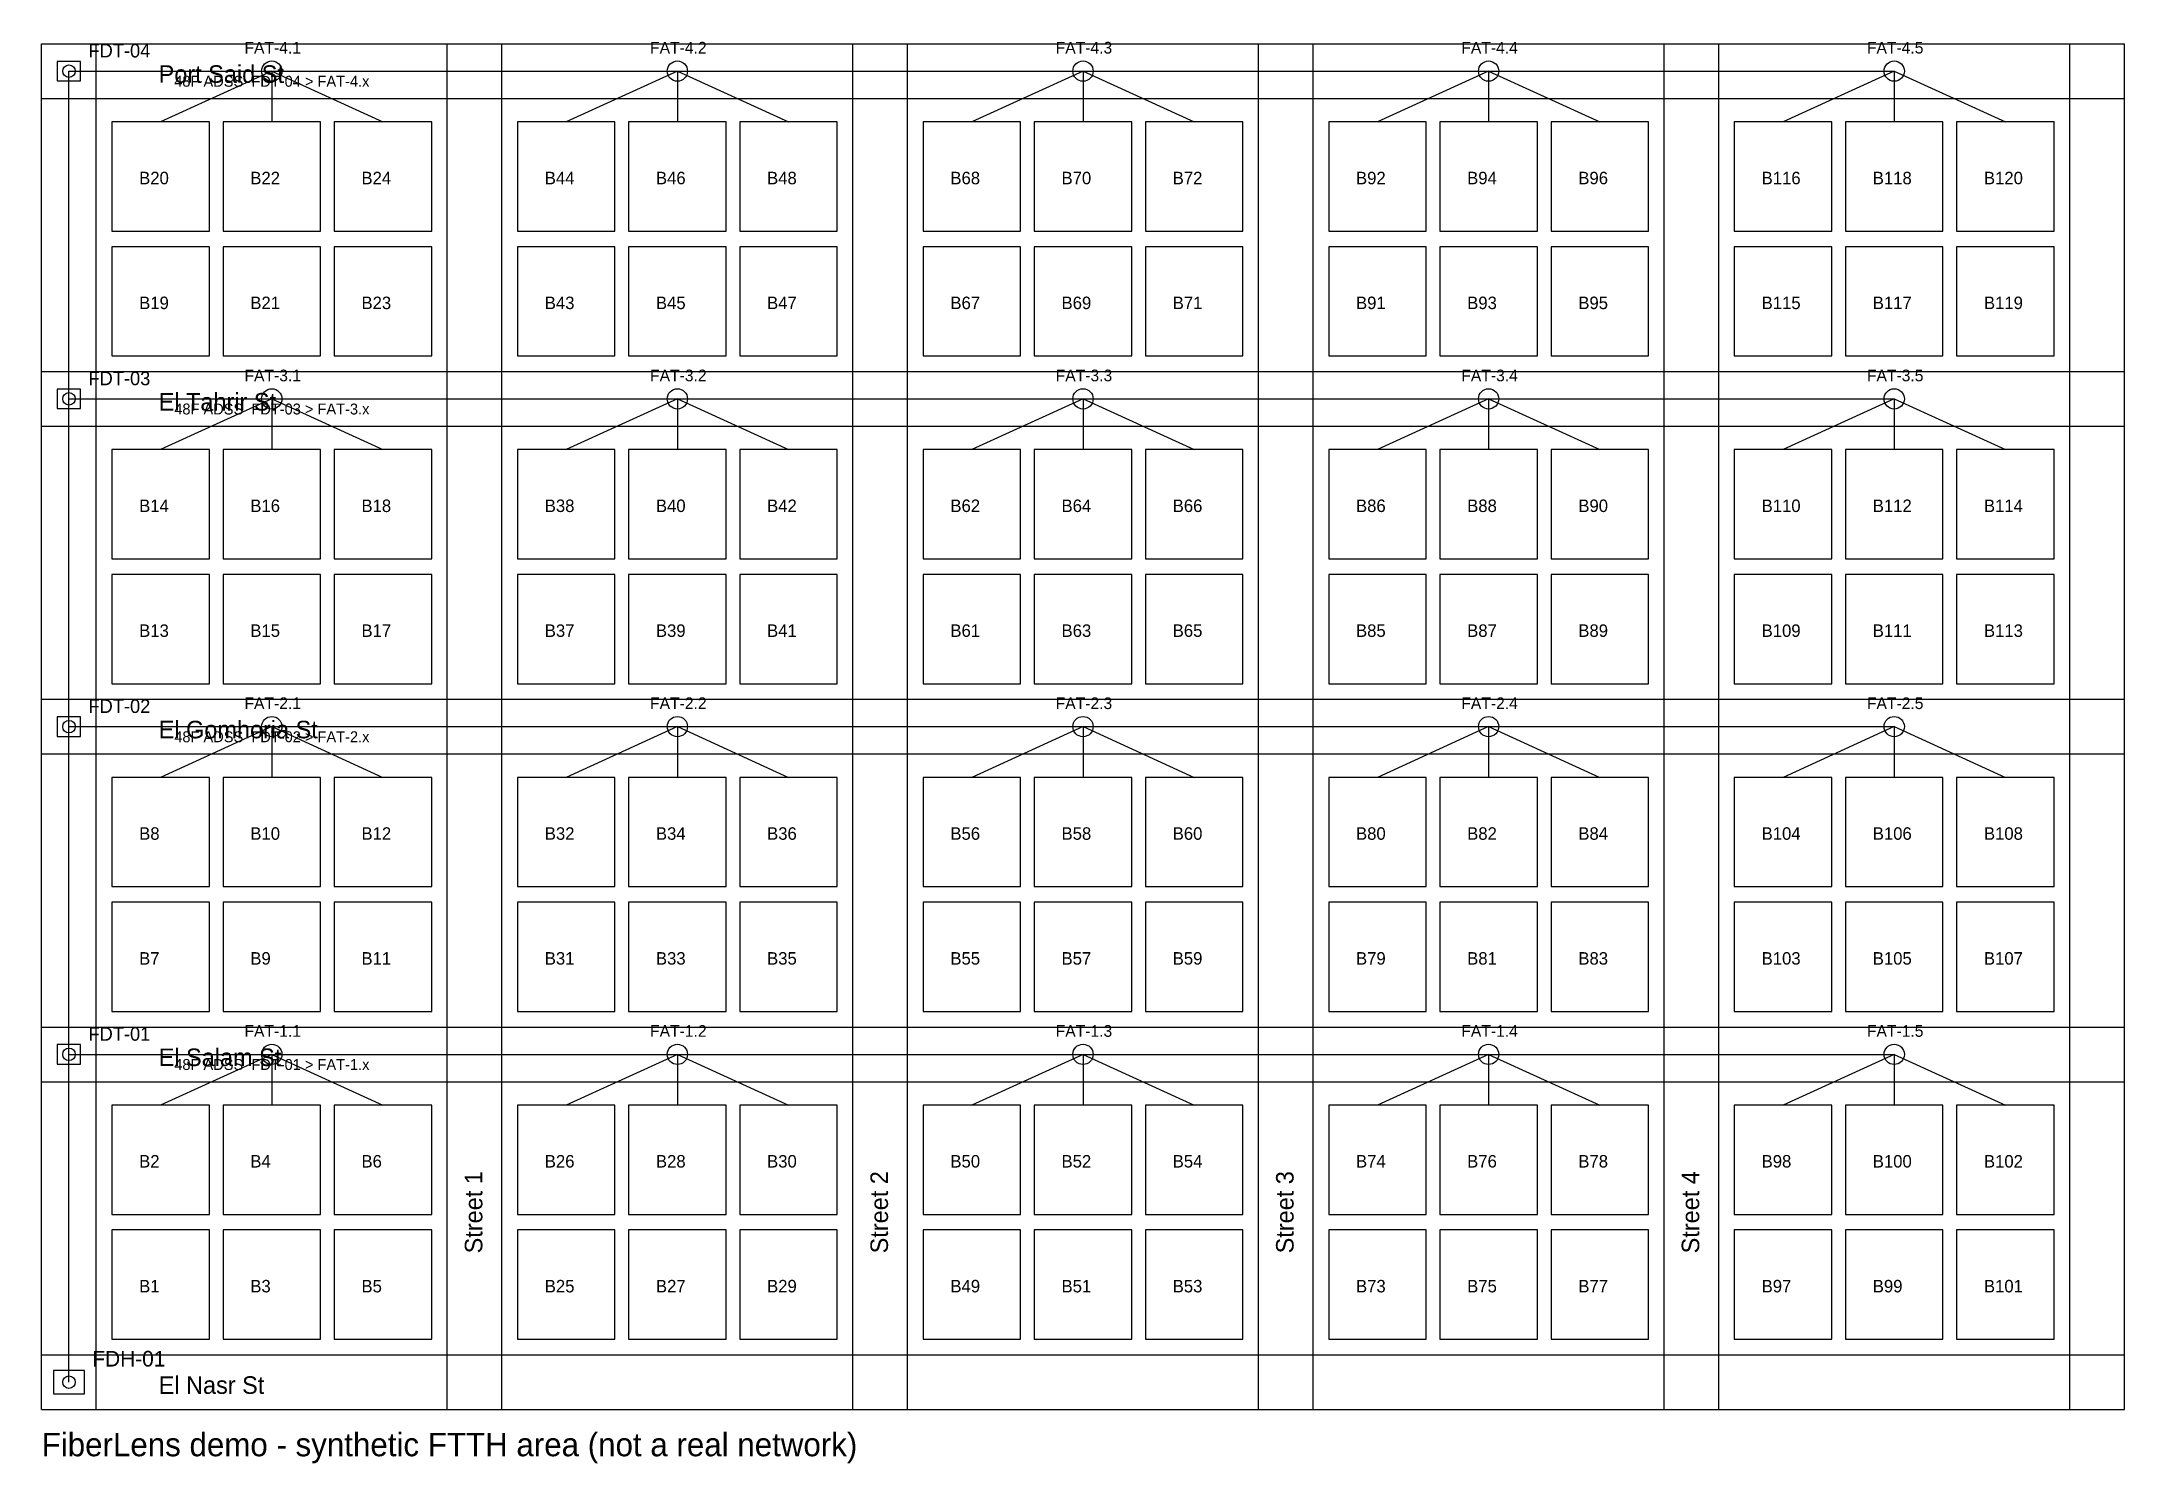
# Model space of a CAD drawing. Header units: metres. Extents: x 331200 to 331734, y 3326386 to 3326751.
import ezdxf

# ---------------------------------------------------------------- set-up
doc = ezdxf.new("R2010")
doc.units = ezdxf.units.M
for name, color, linetype in [('BUILDINGS', 252, 'CONTINUOUS'), ('DROP_CABLE', 3, 'CONTINUOUS'), ('FAT', 6, 'CONTINUOUS'), ('FDH', 2, 'CONTINUOUS'), ('FDT', 1, 'CONTINUOUS'), ('FIBER_CABLE', 4, 'CONTINUOUS'), ('MANHOLE', 30, 'CONTINUOUS'), ('STREET_NAMES', 9, 'CONTINUOUS'), ('STREETS', 8, 'CONTINUOUS'), ('TEXT', 7, 'CONTINUOUS')]:
    doc.layers.add(name, color=color, linetype=linetype)

msp = doc.modelspace()

# ---------------------------------------------------------------- linework, layer by layer
at = {"layer": 'BUILDINGS'}
for p, q in [((331243, 3326730), (331218, 3326730)), ((331218, 3326730), (331218, 3326702)), ((331243, 3326702), (331243, 3326730)), ((331271.5, 3326730), (331246.5, 3326730)), ((331246.5, 3326730), (331246.5, 3326702)), ((331271.5, 3326702), (331271.5, 3326730)), ((331300, 3326730), (331275, 3326730)), ((331275, 3326730), (331275, 3326702)), ((331300, 3326702), (331300, 3326730)), ((331347, 3326730), (331322, 3326730)), ((331322, 3326730), (331322, 3326702)), ((331347, 3326702), (331347, 3326730)), ((331375.5, 3326730), (331350.5, 3326730)), ((331350.5, 3326730), (331350.5, 3326702)), ((331375.5, 3326702), (331375.5, 3326730)), ((331404, 3326730), (331379, 3326730)), ((331379, 3326730), (331379, 3326702)), ((331404, 3326702), (331404, 3326730)), ((331451, 3326730), (331426, 3326730)), ((331426, 3326730), (331426, 3326702)), ((331451, 3326702), (331451, 3326730)), ((331479.5, 3326730), (331454.5, 3326730)), ((331454.5, 3326730), (331454.5, 3326702)), ((331479.5, 3326702), (331479.5, 3326730)), ((331508, 3326730), (331483, 3326730)), ((331483, 3326730), (331483, 3326702)), ((331508, 3326702), (331508, 3326730)), ((331555, 3326730), (331530, 3326730)), ((331530, 3326730), (331530, 3326702)), ((331555, 3326702), (331555, 3326730)), ((331583.5, 3326730), (331558.5, 3326730)), ((331558.5, 3326730), (331558.5, 3326702)), ((331583.5, 3326702), (331583.5, 3326730)), ((331612, 3326730), (331587, 3326730)), ((331587, 3326730), (331587, 3326702)), ((331612, 3326702), (331612, 3326730)), ((331659, 3326730), (331634, 3326730)), ((331634, 3326730), (331634, 3326702)), ((331659, 3326702), (331659, 3326730)), ((331687.5, 3326730), (331662.5, 3326730)), ((331662.5, 3326730), (331662.5, 3326702)), ((331687.5, 3326702), (331687.5, 3326730)), ((331716, 3326730), (331691, 3326730)), ((331691, 3326730), (331691, 3326702)), ((331716, 3326702), (331716, 3326730)), ((331218, 3326702), (331243, 3326702)), ((331243, 3326698), (331218, 3326698)), ((331218, 3326698), (331218, 3326670)), ((331243, 3326670), (331243, 3326698)), ((331246.5, 3326702), (331271.5, 3326702)), ((331271.5, 3326698), (331246.5, 3326698)), ((331246.5, 3326698), (331246.5, 3326670)), ((331271.5, 3326670), (331271.5, 3326698)), ((331275, 3326702), (331300, 3326702)), ((331300, 3326698), (331275, 3326698)), ((331275, 3326698), (331275, 3326670)), ((331300, 3326670), (331300, 3326698)), ((331322, 3326702), (331347, 3326702)), ((331347, 3326698), (331322, 3326698)), ((331322, 3326698), (331322, 3326670)), ((331347, 3326670), (331347, 3326698)), ((331350.5, 3326702), (331375.5, 3326702)), ((331375.5, 3326698), (331350.5, 3326698)), ((331350.5, 3326698), (331350.5, 3326670)), ((331375.5, 3326670), (331375.5, 3326698)), ((331379, 3326702), (331404, 3326702)), ((331404, 3326698), (331379, 3326698)), ((331379, 3326698), (331379, 3326670)), ((331404, 3326670), (331404, 3326698)), ((331426, 3326702), (331451, 3326702)), ((331451, 3326698), (331426, 3326698)), ((331426, 3326698), (331426, 3326670)), ((331451, 3326670), (331451, 3326698)), ((331454.5, 3326702), (331479.5, 3326702)), ((331479.5, 3326698), (331454.5, 3326698)), ((331454.5, 3326698), (331454.5, 3326670)), ((331479.5, 3326670), (331479.5, 3326698)), ((331483, 3326702), (331508, 3326702)), ((331508, 3326698), (331483, 3326698)), ((331483, 3326698), (331483, 3326670)), ((331508, 3326670), (331508, 3326698)), ((331530, 3326702), (331555, 3326702)), ((331555, 3326698), (331530, 3326698)), ((331530, 3326698), (331530, 3326670)), ((331555, 3326670), (331555, 3326698)), ((331558.5, 3326702), (331583.5, 3326702)), ((331583.5, 3326698), (331558.5, 3326698)), ((331558.5, 3326698), (331558.5, 3326670)), ((331583.5, 3326670), (331583.5, 3326698)), ((331587, 3326702), (331612, 3326702)), ((331612, 3326698), (331587, 3326698)), ((331587, 3326698), (331587, 3326670)), ((331612, 3326670), (331612, 3326698)), ((331634, 3326702), (331659, 3326702)), ((331659, 3326698), (331634, 3326698)), ((331634, 3326698), (331634, 3326670)), ((331659, 3326670), (331659, 3326698)), ((331662.5, 3326702), (331687.5, 3326702)), ((331687.5, 3326698), (331662.5, 3326698)), ((331662.5, 3326698), (331662.5, 3326670)), ((331687.5, 3326670), (331687.5, 3326698)), ((331691, 3326702), (331716, 3326702)), ((331716, 3326698), (331691, 3326698)), ((331691, 3326698), (331691, 3326670)), ((331716, 3326670), (331716, 3326698)), ((331218, 3326670), (331243, 3326670)), ((331246.5, 3326670), (331271.5, 3326670)), ((331275, 3326670), (331300, 3326670)), ((331322, 3326670), (331347, 3326670)), ((331350.5, 3326670), (331375.5, 3326670)), ((331379, 3326670), (331404, 3326670)), ((331426, 3326670), (331451, 3326670)), ((331454.5, 3326670), (331479.5, 3326670)), ((331483, 3326670), (331508, 3326670)), ((331530, 3326670), (331555, 3326670)), ((331558.5, 3326670), (331583.5, 3326670)), ((331587, 3326670), (331612, 3326670)), ((331634, 3326670), (331659, 3326670)), ((331662.5, 3326670), (331687.5, 3326670)), ((331691, 3326670), (331716, 3326670)), ((331243, 3326646), (331218, 3326646)), ((331218, 3326646), (331218, 3326618)), ((331243, 3326618), (331243, 3326646)), ((331271.5, 3326646), (331246.5, 3326646)), ((331246.5, 3326646), (331246.5, 3326618)), ((331271.5, 3326618), (331271.5, 3326646)), ((331300, 3326646), (331275, 3326646)), ((331275, 3326646), (331275, 3326618)), ((331300, 3326618), (331300, 3326646)), ((331347, 3326646), (331322, 3326646)), ((331322, 3326646), (331322, 3326618)), ((331347, 3326618), (331347, 3326646)), ((331375.5, 3326646), (331350.5, 3326646)), ((331350.5, 3326646), (331350.5, 3326618)), ((331375.5, 3326618), (331375.5, 3326646)), ((331404, 3326646), (331379, 3326646)), ((331379, 3326646), (331379, 3326618)), ((331404, 3326618), (331404, 3326646)), ((331451, 3326646), (331426, 3326646)), ((331426, 3326646), (331426, 3326618)), ((331451, 3326618), (331451, 3326646)), ((331479.5, 3326646), (331454.5, 3326646)), ((331454.5, 3326646), (331454.5, 3326618)), ((331479.5, 3326618), (331479.5, 3326646)), ((331508, 3326646), (331483, 3326646)), ((331483, 3326646), (331483, 3326618)), ((331508, 3326618), (331508, 3326646)), ((331555, 3326646), (331530, 3326646)), ((331530, 3326646), (331530, 3326618)), ((331555, 3326618), (331555, 3326646)), ((331583.5, 3326646), (331558.5, 3326646)), ((331558.5, 3326646), (331558.5, 3326618)), ((331583.5, 3326618), (331583.5, 3326646)), ((331612, 3326646), (331587, 3326646)), ((331587, 3326646), (331587, 3326618)), ((331612, 3326618), (331612, 3326646)), ((331659, 3326646), (331634, 3326646)), ((331634, 3326646), (331634, 3326618)), ((331659, 3326618), (331659, 3326646)), ((331687.5, 3326646), (331662.5, 3326646)), ((331662.5, 3326646), (331662.5, 3326618)), ((331687.5, 3326618), (331687.5, 3326646)), ((331716, 3326646), (331691, 3326646)), ((331691, 3326646), (331691, 3326618)), ((331716, 3326618), (331716, 3326646)), ((331218, 3326618), (331243, 3326618)), ((331246.5, 3326618), (331271.5, 3326618)), ((331275, 3326618), (331300, 3326618)), ((331322, 3326618), (331347, 3326618)), ((331350.5, 3326618), (331375.5, 3326618)), ((331379, 3326618), (331404, 3326618)), ((331426, 3326618), (331451, 3326618)), ((331454.5, 3326618), (331479.5, 3326618)), ((331483, 3326618), (331508, 3326618)), ((331530, 3326618), (331555, 3326618)), ((331558.5, 3326618), (331583.5, 3326618)), ((331587, 3326618), (331612, 3326618)), ((331634, 3326618), (331659, 3326618)), ((331662.5, 3326618), (331687.5, 3326618)), ((331691, 3326618), (331716, 3326618)), ((331243, 3326614), (331218, 3326614)), ((331218, 3326614), (331218, 3326586)), ((331243, 3326586), (331243, 3326614)), ((331271.5, 3326614), (331246.5, 3326614)), ((331246.5, 3326614), (331246.5, 3326586)), ((331271.5, 3326586), (331271.5, 3326614)), ((331300, 3326614), (331275, 3326614)), ((331275, 3326614), (331275, 3326586)), ((331300, 3326586), (331300, 3326614)), ((331347, 3326614), (331322, 3326614)), ((331322, 3326614), (331322, 3326586)), ((331347, 3326586), (331347, 3326614)), ((331375.5, 3326614), (331350.5, 3326614)), ((331350.5, 3326614), (331350.5, 3326586)), ((331375.5, 3326586), (331375.5, 3326614)), ((331404, 3326614), (331379, 3326614)), ((331379, 3326614), (331379, 3326586)), ((331404, 3326586), (331404, 3326614)), ((331451, 3326614), (331426, 3326614)), ((331426, 3326614), (331426, 3326586)), ((331451, 3326586), (331451, 3326614)), ((331479.5, 3326614), (331454.5, 3326614)), ((331454.5, 3326614), (331454.5, 3326586)), ((331479.5, 3326586), (331479.5, 3326614)), ((331508, 3326614), (331483, 3326614)), ((331483, 3326614), (331483, 3326586)), ((331508, 3326586), (331508, 3326614)), ((331555, 3326614), (331530, 3326614)), ((331530, 3326614), (331530, 3326586)), ((331555, 3326586), (331555, 3326614)), ((331583.5, 3326614), (331558.5, 3326614)), ((331558.5, 3326614), (331558.5, 3326586)), ((331583.5, 3326586), (331583.5, 3326614)), ((331612, 3326614), (331587, 3326614)), ((331587, 3326614), (331587, 3326586)), ((331612, 3326586), (331612, 3326614)), ((331659, 3326614), (331634, 3326614)), ((331634, 3326614), (331634, 3326586)), ((331659, 3326586), (331659, 3326614)), ((331687.5, 3326614), (331662.5, 3326614)), ((331662.5, 3326614), (331662.5, 3326586)), ((331687.5, 3326586), (331687.5, 3326614)), ((331716, 3326614), (331691, 3326614)), ((331691, 3326614), (331691, 3326586)), ((331716, 3326586), (331716, 3326614)), ((331218, 3326586), (331243, 3326586)), ((331246.5, 3326586), (331271.5, 3326586)), ((331275, 3326586), (331300, 3326586)), ((331322, 3326586), (331347, 3326586)), ((331350.5, 3326586), (331375.5, 3326586)), ((331379, 3326586), (331404, 3326586)), ((331426, 3326586), (331451, 3326586)), ((331454.5, 3326586), (331479.5, 3326586)), ((331483, 3326586), (331508, 3326586)), ((331530, 3326586), (331555, 3326586)), ((331558.5, 3326586), (331583.5, 3326586)), ((331587, 3326586), (331612, 3326586)), ((331634, 3326586), (331659, 3326586)), ((331662.5, 3326586), (331687.5, 3326586)), ((331691, 3326586), (331716, 3326586)), ((331243, 3326562), (331218, 3326562)), ((331218, 3326562), (331218, 3326534)), ((331243, 3326534), (331243, 3326562)), ((331271.5, 3326562), (331246.5, 3326562)), ((331246.5, 3326562), (331246.5, 3326534)), ((331271.5, 3326534), (331271.5, 3326562)), ((331300, 3326562), (331275, 3326562)), ((331275, 3326562), (331275, 3326534)), ((331300, 3326534), (331300, 3326562)), ((331347, 3326562), (331322, 3326562)), ((331322, 3326562), (331322, 3326534)), ((331347, 3326534), (331347, 3326562)), ((331375.5, 3326562), (331350.5, 3326562)), ((331350.5, 3326562), (331350.5, 3326534)), ((331375.5, 3326534), (331375.5, 3326562)), ((331404, 3326562), (331379, 3326562)), ((331379, 3326562), (331379, 3326534)), ((331404, 3326534), (331404, 3326562)), ((331451, 3326562), (331426, 3326562)), ((331426, 3326562), (331426, 3326534)), ((331451, 3326534), (331451, 3326562)), ((331479.5, 3326562), (331454.5, 3326562)), ((331454.5, 3326562), (331454.5, 3326534)), ((331479.5, 3326534), (331479.5, 3326562)), ((331508, 3326562), (331483, 3326562)), ((331483, 3326562), (331483, 3326534)), ((331508, 3326534), (331508, 3326562)), ((331555, 3326562), (331530, 3326562)), ((331530, 3326562), (331530, 3326534)), ((331555, 3326534), (331555, 3326562)), ((331583.5, 3326562), (331558.5, 3326562)), ((331558.5, 3326562), (331558.5, 3326534)), ((331583.5, 3326534), (331583.5, 3326562)), ((331612, 3326562), (331587, 3326562)), ((331587, 3326562), (331587, 3326534)), ((331612, 3326534), (331612, 3326562)), ((331659, 3326562), (331634, 3326562)), ((331634, 3326562), (331634, 3326534)), ((331659, 3326534), (331659, 3326562)), ((331687.5, 3326562), (331662.5, 3326562)), ((331662.5, 3326562), (331662.5, 3326534)), ((331687.5, 3326534), (331687.5, 3326562)), ((331716, 3326562), (331691, 3326562)), ((331691, 3326562), (331691, 3326534)), ((331716, 3326534), (331716, 3326562)), ((331218, 3326534), (331243, 3326534)), ((331246.5, 3326534), (331271.5, 3326534)), ((331275, 3326534), (331300, 3326534)), ((331322, 3326534), (331347, 3326534)), ((331350.5, 3326534), (331375.5, 3326534)), ((331379, 3326534), (331404, 3326534)), ((331426, 3326534), (331451, 3326534)), ((331454.5, 3326534), (331479.5, 3326534)), ((331483, 3326534), (331508, 3326534)), ((331530, 3326534), (331555, 3326534)), ((331558.5, 3326534), (331583.5, 3326534)), ((331587, 3326534), (331612, 3326534)), ((331634, 3326534), (331659, 3326534)), ((331662.5, 3326534), (331687.5, 3326534)), ((331691, 3326534), (331716, 3326534)), ((331243, 3326530), (331218, 3326530)), ((331218, 3326530), (331218, 3326502)), ((331243, 3326502), (331243, 3326530)), ((331271.5, 3326530), (331246.5, 3326530)), ((331246.5, 3326530), (331246.5, 3326502)), ((331271.5, 3326502), (331271.5, 3326530)), ((331300, 3326530), (331275, 3326530)), ((331275, 3326530), (331275, 3326502)), ((331300, 3326502), (331300, 3326530)), ((331347, 3326530), (331322, 3326530)), ((331322, 3326530), (331322, 3326502)), ((331347, 3326502), (331347, 3326530)), ((331375.5, 3326530), (331350.5, 3326530)), ((331350.5, 3326530), (331350.5, 3326502)), ((331375.5, 3326502), (331375.5, 3326530)), ((331404, 3326530), (331379, 3326530)), ((331379, 3326530), (331379, 3326502)), ((331404, 3326502), (331404, 3326530)), ((331451, 3326530), (331426, 3326530)), ((331426, 3326530), (331426, 3326502)), ((331451, 3326502), (331451, 3326530)), ((331479.5, 3326530), (331454.5, 3326530)), ((331454.5, 3326530), (331454.5, 3326502)), ((331479.5, 3326502), (331479.5, 3326530)), ((331508, 3326530), (331483, 3326530)), ((331483, 3326530), (331483, 3326502)), ((331508, 3326502), (331508, 3326530)), ((331555, 3326530), (331530, 3326530)), ((331530, 3326530), (331530, 3326502)), ((331555, 3326502), (331555, 3326530)), ((331583.5, 3326530), (331558.5, 3326530)), ((331558.5, 3326530), (331558.5, 3326502)), ((331583.5, 3326502), (331583.5, 3326530)), ((331612, 3326530), (331587, 3326530)), ((331587, 3326530), (331587, 3326502)), ((331612, 3326502), (331612, 3326530)), ((331659, 3326530), (331634, 3326530)), ((331634, 3326530), (331634, 3326502)), ((331659, 3326502), (331659, 3326530)), ((331687.5, 3326530), (331662.5, 3326530)), ((331662.5, 3326530), (331662.5, 3326502)), ((331687.5, 3326502), (331687.5, 3326530)), ((331716, 3326530), (331691, 3326530)), ((331691, 3326530), (331691, 3326502)), ((331716, 3326502), (331716, 3326530)), ((331218, 3326502), (331243, 3326502)), ((331246.5, 3326502), (331271.5, 3326502)), ((331275, 3326502), (331300, 3326502)), ((331322, 3326502), (331347, 3326502)), ((331350.5, 3326502), (331375.5, 3326502)), ((331379, 3326502), (331404, 3326502)), ((331426, 3326502), (331451, 3326502)), ((331454.5, 3326502), (331479.5, 3326502)), ((331483, 3326502), (331508, 3326502)), ((331530, 3326502), (331555, 3326502)), ((331558.5, 3326502), (331583.5, 3326502)), ((331587, 3326502), (331612, 3326502)), ((331634, 3326502), (331659, 3326502)), ((331662.5, 3326502), (331687.5, 3326502)), ((331691, 3326502), (331716, 3326502)), ((331243, 3326478), (331218, 3326478)), ((331218, 3326478), (331218, 3326450)), ((331243, 3326450), (331243, 3326478)), ((331271.5, 3326478), (331246.5, 3326478)), ((331246.5, 3326478), (331246.5, 3326450)), ((331271.5, 3326450), (331271.5, 3326478)), ((331300, 3326478), (331275, 3326478)), ((331275, 3326478), (331275, 3326450)), ((331300, 3326450), (331300, 3326478)), ((331347, 3326478), (331322, 3326478)), ((331322, 3326478), (331322, 3326450)), ((331347, 3326450), (331347, 3326478)), ((331375.5, 3326478), (331350.5, 3326478)), ((331350.5, 3326478), (331350.5, 3326450)), ((331375.5, 3326450), (331375.5, 3326478)), ((331404, 3326478), (331379, 3326478)), ((331379, 3326478), (331379, 3326450)), ((331404, 3326450), (331404, 3326478)), ((331451, 3326478), (331426, 3326478)), ((331426, 3326478), (331426, 3326450)), ((331451, 3326450), (331451, 3326478)), ((331479.5, 3326478), (331454.5, 3326478)), ((331454.5, 3326478), (331454.5, 3326450)), ((331479.5, 3326450), (331479.5, 3326478)), ((331508, 3326478), (331483, 3326478)), ((331483, 3326478), (331483, 3326450)), ((331508, 3326450), (331508, 3326478)), ((331555, 3326478), (331530, 3326478)), ((331530, 3326478), (331530, 3326450)), ((331555, 3326450), (331555, 3326478)), ((331583.5, 3326478), (331558.5, 3326478)), ((331558.5, 3326478), (331558.5, 3326450)), ((331583.5, 3326450), (331583.5, 3326478)), ((331612, 3326478), (331587, 3326478)), ((331587, 3326478), (331587, 3326450)), ((331612, 3326450), (331612, 3326478)), ((331659, 3326478), (331634, 3326478)), ((331634, 3326478), (331634, 3326450)), ((331659, 3326450), (331659, 3326478)), ((331687.5, 3326478), (331662.5, 3326478)), ((331662.5, 3326478), (331662.5, 3326450)), ((331687.5, 3326450), (331687.5, 3326478)), ((331716, 3326478), (331691, 3326478)), ((331691, 3326478), (331691, 3326450)), ((331716, 3326450), (331716, 3326478)), ((331218, 3326450), (331243, 3326450)), ((331246.5, 3326450), (331271.5, 3326450)), ((331275, 3326450), (331300, 3326450)), ((331322, 3326450), (331347, 3326450)), ((331350.5, 3326450), (331375.5, 3326450)), ((331379, 3326450), (331404, 3326450)), ((331426, 3326450), (331451, 3326450)), ((331454.5, 3326450), (331479.5, 3326450)), ((331483, 3326450), (331508, 3326450)), ((331530, 3326450), (331555, 3326450)), ((331558.5, 3326450), (331583.5, 3326450)), ((331587, 3326450), (331612, 3326450)), ((331634, 3326450), (331659, 3326450)), ((331662.5, 3326450), (331687.5, 3326450)), ((331691, 3326450), (331716, 3326450)), ((331243, 3326446), (331218, 3326446)), ((331218, 3326446), (331218, 3326418)), ((331243, 3326418), (331243, 3326446)), ((331271.5, 3326446), (331246.5, 3326446)), ((331246.5, 3326446), (331246.5, 3326418)), ((331271.5, 3326418), (331271.5, 3326446)), ((331300, 3326446), (331275, 3326446)), ((331275, 3326446), (331275, 3326418)), ((331300, 3326418), (331300, 3326446)), ((331347, 3326446), (331322, 3326446)), ((331322, 3326446), (331322, 3326418)), ((331347, 3326418), (331347, 3326446)), ((331375.5, 3326446), (331350.5, 3326446)), ((331350.5, 3326446), (331350.5, 3326418)), ((331375.5, 3326418), (331375.5, 3326446)), ((331404, 3326446), (331379, 3326446)), ((331379, 3326446), (331379, 3326418)), ((331404, 3326418), (331404, 3326446)), ((331451, 3326446), (331426, 3326446)), ((331426, 3326446), (331426, 3326418)), ((331451, 3326418), (331451, 3326446)), ((331479.5, 3326446), (331454.5, 3326446)), ((331454.5, 3326446), (331454.5, 3326418)), ((331479.5, 3326418), (331479.5, 3326446)), ((331508, 3326446), (331483, 3326446)), ((331483, 3326446), (331483, 3326418)), ((331508, 3326418), (331508, 3326446)), ((331555, 3326446), (331530, 3326446)), ((331530, 3326446), (331530, 3326418)), ((331555, 3326418), (331555, 3326446)), ((331583.5, 3326446), (331558.5, 3326446)), ((331558.5, 3326446), (331558.5, 3326418)), ((331583.5, 3326418), (331583.5, 3326446)), ((331612, 3326446), (331587, 3326446)), ((331587, 3326446), (331587, 3326418)), ((331612, 3326418), (331612, 3326446)), ((331659, 3326446), (331634, 3326446)), ((331634, 3326446), (331634, 3326418)), ((331659, 3326418), (331659, 3326446)), ((331687.5, 3326446), (331662.5, 3326446)), ((331662.5, 3326446), (331662.5, 3326418)), ((331687.5, 3326418), (331687.5, 3326446)), ((331716, 3326446), (331691, 3326446)), ((331691, 3326446), (331691, 3326418)), ((331716, 3326418), (331716, 3326446)), ((331218, 3326418), (331243, 3326418)), ((331246.5, 3326418), (331271.5, 3326418)), ((331275, 3326418), (331300, 3326418)), ((331322, 3326418), (331347, 3326418)), ((331350.5, 3326418), (331375.5, 3326418)), ((331379, 3326418), (331404, 3326418)), ((331426, 3326418), (331451, 3326418)), ((331454.5, 3326418), (331479.5, 3326418)), ((331483, 3326418), (331508, 3326418)), ((331530, 3326418), (331555, 3326418)), ((331558.5, 3326418), (331583.5, 3326418)), ((331587, 3326418), (331612, 3326418)), ((331634, 3326418), (331659, 3326418)), ((331662.5, 3326418), (331687.5, 3326418)), ((331691, 3326418), (331716, 3326418))]:
    msp.add_line(p, q, dxfattribs=at)
at = {"layer": 'DROP_CABLE'}
for p, q in [((331259, 3326743), (331230.5, 3326730)), ((331259, 3326743), (331259, 3326730)), ((331259, 3326743), (331287.5, 3326730)), ((331363, 3326743), (331334.5, 3326730)), ((331363, 3326743), (331363, 3326730)), ((331363, 3326743), (331391.5, 3326730)), ((331467, 3326743), (331438.5, 3326730)), ((331467, 3326743), (331467, 3326730)), ((331467, 3326743), (331495.5, 3326730)), ((331571, 3326743), (331542.5, 3326730)), ((331571, 3326743), (331571, 3326730)), ((331571, 3326743), (331599.5, 3326730)), ((331675, 3326743), (331646.5, 3326730)), ((331675, 3326743), (331675, 3326730)), ((331675, 3326743), (331703.5, 3326730)), ((331259, 3326659), (331230.5, 3326646)), ((331259, 3326659), (331259, 3326646)), ((331259, 3326659), (331287.5, 3326646)), ((331363, 3326659), (331334.5, 3326646)), ((331363, 3326659), (331363, 3326646)), ((331363, 3326659), (331391.5, 3326646)), ((331467, 3326659), (331438.5, 3326646)), ((331467, 3326659), (331467, 3326646)), ((331467, 3326659), (331495.5, 3326646)), ((331571, 3326659), (331542.5, 3326646)), ((331571, 3326659), (331571, 3326646)), ((331571, 3326659), (331599.5, 3326646)), ((331675, 3326659), (331646.5, 3326646)), ((331675, 3326659), (331675, 3326646)), ((331675, 3326659), (331703.5, 3326646)), ((331259, 3326575), (331230.5, 3326562)), ((331259, 3326575), (331259, 3326562)), ((331259, 3326575), (331287.5, 3326562)), ((331363, 3326575), (331334.5, 3326562)), ((331363, 3326575), (331363, 3326562)), ((331363, 3326575), (331391.5, 3326562)), ((331467, 3326575), (331438.5, 3326562)), ((331467, 3326575), (331467, 3326562)), ((331467, 3326575), (331495.5, 3326562)), ((331571, 3326575), (331542.5, 3326562)), ((331571, 3326575), (331571, 3326562)), ((331571, 3326575), (331599.5, 3326562)), ((331675, 3326575), (331646.5, 3326562)), ((331675, 3326575), (331675, 3326562)), ((331675, 3326575), (331703.5, 3326562)), ((331259, 3326491), (331230.5, 3326478)), ((331259, 3326491), (331259, 3326478)), ((331259, 3326491), (331287.5, 3326478)), ((331363, 3326491), (331334.5, 3326478)), ((331363, 3326491), (331363, 3326478)), ((331363, 3326491), (331391.5, 3326478)), ((331467, 3326491), (331438.5, 3326478)), ((331467, 3326491), (331467, 3326478)), ((331467, 3326491), (331495.5, 3326478)), ((331571, 3326491), (331542.5, 3326478)), ((331571, 3326491), (331571, 3326478)), ((331571, 3326491), (331599.5, 3326478)), ((331675, 3326491), (331646.5, 3326478)), ((331675, 3326491), (331675, 3326478)), ((331675, 3326491), (331703.5, 3326478))]:
    msp.add_line(p, q, dxfattribs=at)
at = {"layer": 'FAT'}
for centre in [(331259, 3326743), (331363, 3326743), (331467, 3326743), (331571, 3326743), (331675, 3326743), (331259, 3326659), (331363, 3326659), (331467, 3326659), (331571, 3326659), (331675, 3326659), (331259, 3326575), (331363, 3326575), (331467, 3326575), (331571, 3326575), (331675, 3326575), (331259, 3326491), (331363, 3326491), (331467, 3326491), (331571, 3326491), (331675, 3326491)]:
    msp.add_circle(centre, 2.6, dxfattribs=at)
at = {"layer": 'FDH'}
for p, q in [((331211, 3326410), (331203, 3326410)), ((331203, 3326410), (331203, 3326404)), ((331211, 3326404), (331211, 3326410)), ((331203, 3326404), (331211, 3326404))]:
    msp.add_line(p, q, dxfattribs=at)
at = {"layer": 'FDT'}
for p, q in [((331210, 3326745.5), (331204, 3326745.5)), ((331204, 3326745.5), (331204, 3326740.5)), ((331210, 3326740.5), (331210, 3326745.5)), ((331204, 3326740.5), (331210, 3326740.5)), ((331210, 3326661.5), (331204, 3326661.5)), ((331204, 3326661.5), (331204, 3326656.5)), ((331210, 3326656.5), (331210, 3326661.5)), ((331204, 3326656.5), (331210, 3326656.5)), ((331210, 3326577.5), (331204, 3326577.5)), ((331204, 3326577.5), (331204, 3326572.5)), ((331210, 3326572.5), (331210, 3326577.5)), ((331204, 3326572.5), (331210, 3326572.5)), ((331210, 3326493.5), (331204, 3326493.5)), ((331204, 3326493.5), (331204, 3326488.5)), ((331210, 3326488.5), (331210, 3326493.5)), ((331204, 3326488.5), (331210, 3326488.5))]:
    msp.add_line(p, q, dxfattribs=at)
at = {"layer": 'FIBER_CABLE'}
for p, q in [((331207, 3326743), (331259, 3326743)), ((331207, 3326659), (331207, 3326743)), ((331259, 3326743), (331363, 3326743)), ((331363, 3326743), (331467, 3326743)), ((331467, 3326743), (331571, 3326743)), ((331571, 3326743), (331675, 3326743)), ((331207, 3326659), (331259, 3326659)), ((331207, 3326575), (331207, 3326659)), ((331259, 3326659), (331363, 3326659)), ((331363, 3326659), (331467, 3326659)), ((331467, 3326659), (331571, 3326659)), ((331571, 3326659), (331675, 3326659)), ((331207, 3326575), (331259, 3326575)), ((331207, 3326491), (331207, 3326575)), ((331259, 3326575), (331363, 3326575)), ((331363, 3326575), (331467, 3326575)), ((331467, 3326575), (331571, 3326575)), ((331571, 3326575), (331675, 3326575)), ((331207, 3326491), (331259, 3326491)), ((331207, 3326407), (331207, 3326491)), ((331259, 3326491), (331363, 3326491)), ((331363, 3326491), (331467, 3326491)), ((331467, 3326491), (331571, 3326491)), ((331571, 3326491), (331675, 3326491))]:
    msp.add_line(p, q, dxfattribs=at)
at = {"layer": 'MANHOLE'}
for centre in [(331207, 3326743), (331207, 3326659), (331207, 3326575), (331207, 3326491), (331207, 3326407)]:
    msp.add_circle(centre, 1.6, dxfattribs=at)
at = {"layer": 'STREETS'}
for p, q in [((331200, 3326400), (331200, 3326750)), ((331200, 3326750), (331734, 3326750)), ((331214, 3326400), (331214, 3326750)), ((331304, 3326400), (331304, 3326750)), ((331318, 3326400), (331318, 3326750)), ((331408, 3326400), (331408, 3326750)), ((331422, 3326400), (331422, 3326750)), ((331512, 3326400), (331512, 3326750)), ((331526, 3326400), (331526, 3326750)), ((331616, 3326400), (331616, 3326750)), ((331630, 3326400), (331630, 3326750)), ((331720, 3326400), (331720, 3326750)), ((331734, 3326400), (331734, 3326750)), ((331200, 3326736), (331734, 3326736)), ((331200, 3326666), (331734, 3326666)), ((331200, 3326652), (331734, 3326652)), ((331200, 3326582), (331734, 3326582)), ((331200, 3326568), (331734, 3326568)), ((331200, 3326498), (331734, 3326498)), ((331200, 3326484), (331734, 3326484)), ((331200, 3326414), (331734, 3326414)), ((331200, 3326400), (331734, 3326400))]:
    msp.add_line(p, q, dxfattribs=at)

# ---------------------------------------------------------------- texts
at = {"layer": 'FAT'}
for s, p in [('FAT-4.1', (331252, 3326747.5)), ('FAT-4.2', (331356, 3326747.5)), ('FAT-4.3', (331460, 3326747.5)), ('FAT-4.4', (331564, 3326747.5)), ('FAT-4.5', (331668, 3326747.5)), ('FAT-3.1', (331252, 3326663.5)), ('FAT-3.2', (331356, 3326663.5)), ('FAT-3.3', (331460, 3326663.5)), ('FAT-3.4', (331564, 3326663.5)), ('FAT-3.5', (331668, 3326663.5)), ('FAT-2.1', (331252, 3326579.5)), ('FAT-2.2', (331356, 3326579.5)), ('FAT-2.3', (331460, 3326579.5)), ('FAT-2.4', (331564, 3326579.5)), ('FAT-2.5', (331668, 3326579.5)), ('FAT-1.1', (331252, 3326495.5)), ('FAT-1.2', (331356, 3326495.5)), ('FAT-1.3', (331460, 3326495.5)), ('FAT-1.4', (331564, 3326495.5)), ('FAT-1.5', (331668, 3326495.5))]:
    msp.add_text(s, height=3, dxfattribs=at).set_placement(p)
at = {"layer": 'FDH'}
msp.add_text('FDH-01', height=4, dxfattribs=at).set_placement((331213, 3326411))
at = {"layer": 'FDT'}
for s, p in [('FDT-04', (331212, 3326746.5)), ('FDT-03', (331212, 3326662.5)), ('FDT-02', (331212, 3326578.5)), ('FDT-01', (331212, 3326494.5))]:
    msp.add_text(s, height=3.5, dxfattribs=at).set_placement(p)
at = {"layer": 'FIBER_CABLE'}
for s, p in [('48F ADSS  FDT-04 > FAT-4.x', (331234, 3326739)), ('48F ADSS  FDT-03 > FAT-3.x', (331234, 3326655)), ('48F ADSS  FDT-02 > FAT-2.x', (331234, 3326571)), ('48F ADSS  FDT-01 > FAT-1.x', (331234, 3326487))]:
    msp.add_text(s, height=2.8, dxfattribs=at).set_placement(p)
at = {"layer": 'STREET_NAMES'}
for s, p in [('Port Said St', (331230, 3326740)), ('El Tahrir St', (331230, 3326656)), ('El Gomhoria St', (331230, 3326572)), ('El Salam St', (331230, 3326488)), ('El Nasr St', (331230, 3326404))]:
    msp.add_text(s, height=4.5, dxfattribs=at).set_placement(p)
for s, p in [('Street 1', (331313, 3326440)), ('Street 2', (331417, 3326440)), ('Street 3', (331521, 3326440)), ('Street 4', (331625, 3326440))]:
    msp.add_text(s, height=4.5, rotation=90, dxfattribs=at).set_placement(p)
at = {"layer": 'TEXT'}
for s, height, p in [('B20', 3.2, (331225, 3326714)), ('B22', 3.2, (331253.5, 3326714)), ('B24', 3.2, (331282, 3326714)), ('B44', 3.2, (331329, 3326714)), ('B46', 3.2, (331357.5, 3326714)), ('B48', 3.2, (331386, 3326714)), ('B68', 3.2, (331433, 3326714)), ('B70', 3.2, (331461.5, 3326714)), ('B72', 3.2, (331490, 3326714)), ('B92', 3.2, (331537, 3326714)), ('B94', 3.2, (331565.5, 3326714)), ('B96', 3.2, (331594, 3326714)), ('B116', 3.2, (331641, 3326714)), ('B118', 3.2, (331669.5, 3326714)), ('B120', 3.2, (331698, 3326714)), ('B19', 3.2, (331225, 3326682)), ('B21', 3.2, (331253.5, 3326682)), ('B23', 3.2, (331282, 3326682)), ('B43', 3.2, (331329, 3326682)), ('B45', 3.2, (331357.5, 3326682)), ('B47', 3.2, (331386, 3326682)), ('B67', 3.2, (331433, 3326682)), ('B69', 3.2, (331461.5, 3326682)), ('B71', 3.2, (331490, 3326682)), ('B91', 3.2, (331537, 3326682)), ('B93', 3.2, (331565.5, 3326682)), ('B95', 3.2, (331594, 3326682)), ('B115', 3.2, (331641, 3326682)), ('B117', 3.2, (331669.5, 3326682)), ('B119', 3.2, (331698, 3326682)), ('B14', 3.2, (331225, 3326630)), ('B16', 3.2, (331253.5, 3326630)), ('B18', 3.2, (331282, 3326630)), ('B38', 3.2, (331329, 3326630)), ('B40', 3.2, (331357.5, 3326630)), ('B42', 3.2, (331386, 3326630)), ('B62', 3.2, (331433, 3326630)), ('B64', 3.2, (331461.5, 3326630)), ('B66', 3.2, (331490, 3326630)), ('B86', 3.2, (331537, 3326630)), ('B88', 3.2, (331565.5, 3326630)), ('B90', 3.2, (331594, 3326630)), ('B110', 3.2, (331641, 3326630)), ('B112', 3.2, (331669.5, 3326630)), ('B114', 3.2, (331698, 3326630)), ('B13', 3.2, (331225, 3326598)), ('B15', 3.2, (331253.5, 3326598)), ('B17', 3.2, (331282, 3326598)), ('B37', 3.2, (331329, 3326598)), ('B39', 3.2, (331357.5, 3326598)), ('B41', 3.2, (331386, 3326598)), ('B61', 3.2, (331433, 3326598)), ('B63', 3.2, (331461.5, 3326598)), ('B65', 3.2, (331490, 3326598)), ('B85', 3.2, (331537, 3326598)), ('B87', 3.2, (331565.5, 3326598)), ('B89', 3.2, (331594, 3326598)), ('B109', 3.2, (331641, 3326598)), ('B111', 3.2, (331669.5, 3326598)), ('B113', 3.2, (331698, 3326598)), ('B8', 3.2, (331225, 3326546)), ('B10', 3.2, (331253.5, 3326546)), ('B12', 3.2, (331282, 3326546)), ('B32', 3.2, (331329, 3326546)), ('B34', 3.2, (331357.5, 3326546)), ('B36', 3.2, (331386, 3326546)), ('B56', 3.2, (331433, 3326546)), ('B58', 3.2, (331461.5, 3326546)), ('B60', 3.2, (331490, 3326546)), ('B80', 3.2, (331537, 3326546)), ('B82', 3.2, (331565.5, 3326546)), ('B84', 3.2, (331594, 3326546)), ('B104', 3.2, (331641, 3326546)), ('B106', 3.2, (331669.5, 3326546)), ('B108', 3.2, (331698, 3326546)), ('B7', 3.2, (331225, 3326514)), ('B9', 3.2, (331253.5, 3326514)), ('B11', 3.2, (331282, 3326514)), ('B31', 3.2, (331329, 3326514)), ('B33', 3.2, (331357.5, 3326514)), ('B35', 3.2, (331386, 3326514)), ('B55', 3.2, (331433, 3326514)), ('B57', 3.2, (331461.5, 3326514)), ('B59', 3.2, (331490, 3326514)), ('B79', 3.2, (331537, 3326514)), ('B81', 3.2, (331565.5, 3326514)), ('B83', 3.2, (331594, 3326514)), ('B103', 3.2, (331641, 3326514)), ('B105', 3.2, (331669.5, 3326514)), ('B107', 3.2, (331698, 3326514)), ('B2', 3.2, (331225, 3326462)), ('B4', 3.2, (331253.5, 3326462)), ('B6', 3.2, (331282, 3326462)), ('B26', 3.2, (331329, 3326462)), ('B28', 3.2, (331357.5, 3326462)), ('B30', 3.2, (331386, 3326462)), ('B50', 3.2, (331433, 3326462)), ('B52', 3.2, (331461.5, 3326462)), ('B54', 3.2, (331490, 3326462)), ('B74', 3.2, (331537, 3326462)), ('B76', 3.2, (331565.5, 3326462)), ('B78', 3.2, (331594, 3326462)), ('B98', 3.2, (331641, 3326462)), ('B100', 3.2, (331669.5, 3326462)), ('B102', 3.2, (331698, 3326462)), ('B1', 3.2, (331225, 3326430)), ('B3', 3.2, (331253.5, 3326430)), ('B5', 3.2, (331282, 3326430)), ('B25', 3.2, (331329, 3326430)), ('B27', 3.2, (331357.5, 3326430)), ('B29', 3.2, (331386, 3326430)), ('B49', 3.2, (331433, 3326430)), ('B51', 3.2, (331461.5, 3326430)), ('B53', 3.2, (331490, 3326430)), ('B73', 3.2, (331537, 3326430)), ('B75', 3.2, (331565.5, 3326430)), ('B77', 3.2, (331594, 3326430)), ('B97', 3.2, (331641, 3326430)), ('B99', 3.2, (331669.5, 3326430)), ('B101', 3.2, (331698, 3326430)), ('FiberLens demo - synthetic FTTH area (not a real network)', 6, (331200, 3326388))]:
    msp.add_text(s, height=height, dxfattribs=at).set_placement(p)

doc.saveas('drawing.dxf')
